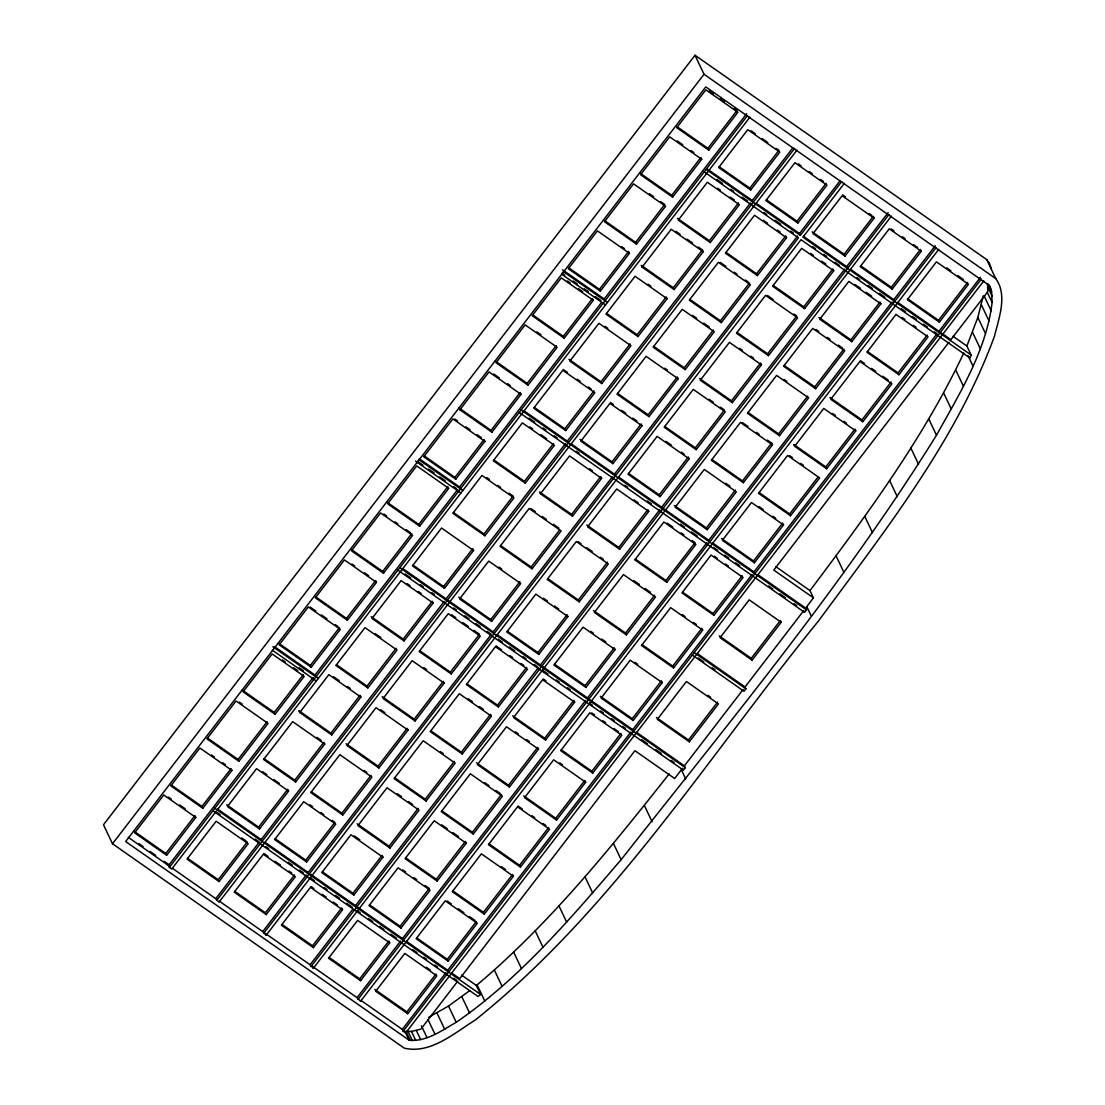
<?xml version="1.0" encoding="UTF-8"?>
<svg xmlns="http://www.w3.org/2000/svg" width="1105" height="1105" viewBox="0 0 1105 1105"><rect width="100%" height="100%" fill="white"/><g stroke="black" fill="none" stroke-linecap="round" stroke-linejoin="round"><path stroke-width="1.5" d="M987.469 283.944L987.815 291.651L950.922 339.663L941.446 333.019M992.11 302.494L991.572 291.444L989.279 285.435L705.777 86.894L125.666 841.554L409.099 1040.178C426.378 1042.029 441.945 1030.371 456.241 1022.318C520.137 978.16 570.912 918.158 621.148 859.662C730.018 721.178 843.308 585.056 936.488 435.218C959.637 393.49 986.24 350.81 992.11 302.494L987.193 292.134M219.564 901.321L262.741 931.584L266.195 935.203L801.028 239.675L969.941 358.006L971.171 355.05L966.875 346.003L977.842 317.425L983.174 295.988M519.198 412.441L804.62 612.391L806.526 609.919L805.669 608.109L813.432 597.846L809.993 590.609C866.61 515.165 923.283 438.519 963.809 352.937M695.017 55.25L103.483 824.758L112.503 843.764L404.209 1048.106C430.356 1054.46 454.404 1032.982 475.081 1020.164C613.234 909.843 708.195 756.331 818.598 620.83C884.539 531.187 955.756 441.586 994.541 336.058C998.81 318.212 1007.815 295.201 995.743 278.598L704.037 74.256L695.017 55.25L986.724 259.592L989.32 263.004L991.42 268.998M112.503 843.764L704.037 74.256M459.901 409.762L489.004 371.902L521.021 394.333L491.918 432.193L459.901 409.762L459.031 407.952L491.062 430.384L491.918 432.193M166.675 855.298L165.805 853.488L194.908 815.628L195.778 817.438L166.675 855.298L134.644 832.866L163.747 795.006L195.778 817.438M202.809 808.28L201.953 806.47L231.056 768.624L231.912 770.434L202.809 808.28L170.792 785.848L199.881 748.002L231.912 770.434M238.942 761.276L206.925 738.844L236.028 700.984L268.045 723.416L238.942 761.276L238.086 759.467L267.189 721.606M275.09 714.258L243.059 691.827L272.161 653.967L304.193 676.412L275.09 714.258L274.233 712.449L303.336 674.602M311.223 667.254L279.206 644.823L308.309 606.963L340.326 629.394L311.223 667.254L310.367 665.445L339.47 627.585M347.371 620.237L346.5 618.427L375.603 580.567L376.474 582.376L347.371 620.237L315.339 597.805L344.442 559.945L376.474 582.376M383.504 573.233L351.473 550.787L380.576 512.941L412.607 535.373L383.504 573.233L382.648 571.423L411.751 533.563M419.638 526.215L387.62 503.783L416.723 465.923L448.74 488.355L419.638 526.215L418.781 524.405L447.884 486.545M455.785 479.211L454.929 477.401L484.018 439.541L484.888 441.351L455.785 479.211L423.754 456.766L452.857 418.919L484.888 441.351M491.062 430.384L520.165 392.524L521.021 394.333M528.066 385.175L496.035 362.744L525.137 324.884L557.155 347.329L528.066 385.175L527.196 383.366L556.298 345.52M564.199 338.171L563.343 336.362L592.446 298.502L593.302 300.311L564.199 338.171L532.168 315.74L561.271 277.88L593.302 300.311M600.333 291.154L599.476 289.344L628.579 251.498L629.436 253.307L600.333 291.154L568.315 268.722L597.418 230.862L629.436 253.307M636.48 244.15L604.449 221.718L633.552 183.858L665.583 206.29L636.48 244.15L635.624 242.34L664.713 204.48L660.541 201.552M672.614 197.132L671.757 195.323L700.86 157.463L701.716 159.272L672.614 197.132L640.596 174.701L669.685 136.84L701.716 159.272M708.761 150.128L676.73 127.683L705.833 89.837L737.85 112.268L708.761 150.128L707.891 148.319L736.994 110.459L734.217 108.511M749.936 117.13L171.745 869.027L169.383 867.37L168.526 865.56L313.088 677.503L313.944 679.313M318.254 678.594L314.994 675.031L457.691 489.501M460.467 488.824L459.597 487.015L601.231 302.839M605.043 300.809L604.186 298.999L746.676 113.691M169.383 867.37L747.56 115.472M299.745 712.504L328.848 674.644L360.865 697.075L331.762 734.936L299.745 712.504L298.889 710.695L330.906 733.126L331.762 734.936M642.115 267.134L671.205 229.274L703.236 251.705L674.133 289.565L642.115 267.134L641.245 265.311L673.277 287.756L674.133 289.565M219.066 881.541L187.049 859.096L216.152 821.25L248.169 843.681L219.066 881.541L218.21 879.732L247.313 841.872M259.495 828.957L258.625 827.148L287.728 789.288L288.585 791.097L259.495 828.957L227.464 806.526L256.567 768.666L288.585 791.097M295.629 781.953L294.773 780.144L323.875 742.284L324.732 744.093L295.629 781.953L263.598 759.508L292.701 721.662L324.732 744.093M330.906 733.126L360.009 695.266L360.865 697.075M367.91 687.918L335.879 665.486L364.982 627.626L397.013 650.072L367.91 687.918L367.04 686.108L396.143 648.262M404.043 640.914L403.187 639.104L432.29 601.244L433.146 603.054L404.043 640.914L372.026 618.482L401.115 580.622L433.146 603.054M444.459 588.33L443.602 586.52L472.705 548.66L473.562 550.47L444.459 588.33L412.441 565.898L441.544 528.038L473.562 550.47M484.888 535.759L452.857 513.314L481.96 475.468L513.977 497.899L484.888 535.759L484.018 533.95L513.121 496.09L508.949 493.162M525.303 483.175L493.272 460.744L522.375 422.884L554.406 445.315L525.303 483.175L524.447 481.366L553.536 443.506M565.719 430.591L533.687 408.159L562.79 370.299L594.822 392.745L565.719 430.591L564.862 428.781L593.965 390.935M601.852 383.587L569.835 361.155L598.938 323.295L630.955 345.727L601.852 383.587L600.996 381.777L630.099 343.917M637.999 336.569L637.143 334.76L666.232 296.914L667.102 298.723L637.999 336.569L605.968 314.138L635.071 276.278L667.102 298.723M673.277 287.756L702.379 249.896L698.194 246.968M710.28 242.548L678.249 220.116L707.352 182.256L739.369 204.687L710.28 242.548L709.41 240.738L738.513 202.878M750.696 189.977L718.664 167.532L747.767 129.686L779.798 152.117L750.696 189.977L749.839 188.168L778.928 150.308L776.152 148.36M796.995 150.087L219.025 902.15L215.793 898.683L259.302 842.051L255.089 839.109M216.663 900.492L262.065 841.388L261.194 839.579L444.182 601.369M397.911 570.152L683.373 770.13L685.266 767.657L446.945 600.706L446.089 598.896L565.442 443.63L566.299 445.439M806.526 609.919L568.205 442.967L567.335 441.157L750.419 203.002L751.276 204.812M753.168 202.339L752.312 200.53L792.727 147.96M262.065 841.388L794.619 148.429M540.442 493.783L569.545 455.923L601.576 478.368L572.473 516.215L540.442 493.783L539.585 491.974L571.603 514.405L572.473 516.215M266.236 914.581L234.219 892.149L263.322 854.289L295.339 876.721L266.236 914.581L265.38 912.771L294.483 874.911M306.651 861.997L274.634 839.565L303.737 801.705L335.754 824.15L306.651 861.997L305.795 860.187L334.898 822.341L332.108 820.38M342.799 814.993L310.767 792.561L339.87 754.701L371.902 777.133L342.799 814.993L341.942 813.183L371.031 775.323M378.932 767.975L378.076 766.166L407.179 728.306L408.035 730.115L378.932 767.975L346.915 745.543L376.018 707.683L408.035 730.115M415.079 720.971L414.209 719.162L443.312 681.302L444.169 683.111L415.079 720.971L383.048 698.526L412.151 660.68L444.169 683.111M451.213 673.953L419.182 651.522L448.285 613.662L480.316 636.093L451.213 673.953L450.357 672.144L479.46 634.284L473.879 630.389M491.628 621.383L459.611 598.938L488.714 561.091L520.731 583.523L491.628 621.383L490.772 619.574L519.875 581.713M532.044 568.799L500.026 546.367L529.129 508.507L561.147 530.939L532.044 568.799L531.187 566.989L559.254 530.483M571.603 514.405L600.706 476.559L601.576 478.368M612.888 463.644L612.032 461.835L641.135 423.975L641.991 425.784L612.888 463.644L580.857 441.199L609.96 403.353L641.991 425.784M649.022 416.626L648.165 414.817L677.268 376.957L678.125 378.766L649.022 416.626L617.004 394.195L646.107 356.335L678.125 378.766M685.169 369.623L653.138 347.177L682.241 309.331L714.272 331.762L685.169 369.623L684.299 367.813L713.402 329.953M721.303 322.605L689.285 300.173L718.374 262.313L750.405 284.745L721.303 322.605L720.446 320.795L749.549 282.935M757.436 275.587L756.58 273.778L785.683 235.931L786.539 237.741L757.436 275.587L725.419 253.156L754.522 215.295L786.539 237.741M797.865 223.017L765.834 200.585L794.937 162.725L826.968 185.157L797.865 223.017L796.995 221.207L826.098 183.347M262.741 931.584L306.278 874.967L307.135 876.776M212.906 810.752L478.064 996.517L480.647 994.514L309.041 874.304L308.185 872.494L491.283 634.367L487.098 631.438M494.046 633.704L493.189 631.894L612.557 476.642M615.319 475.979L614.463 474.169L797.575 236.042M841.789 181.455L800.338 235.379L799.481 233.569L839.897 180.999M263.598 933.394L798.432 237.851L704.216 171.841M844.386 183.278L802.934 237.188L971.171 355.05M313.406 947.62L312.549 945.811L341.652 907.951L342.509 909.774L313.406 947.62L281.388 925.189L310.477 887.329L342.509 909.774M353.821 895.05L352.965 893.241L382.068 855.38L382.924 857.19L353.821 895.05L321.804 872.605L350.907 834.758L382.924 857.19M389.968 848.032L357.937 825.601L387.04 787.741L419.071 810.172L389.968 848.032L389.112 846.223L418.201 808.363M426.102 801.028L394.084 778.583L423.174 740.737L455.205 763.168L426.102 801.028L425.245 799.219L454.348 761.359M462.249 754.011L461.379 752.201L490.482 714.341L491.338 716.151L462.249 754.011L430.218 731.579L459.321 693.719L491.338 716.151M498.383 706.993L466.351 684.561L495.454 646.701L527.486 669.147L498.383 706.993L497.526 705.183L526.629 667.337M538.798 654.422L537.942 652.613L567.045 614.753L567.901 616.562L538.798 654.422L506.781 631.991L535.87 594.131L567.901 616.562M579.213 601.838L547.196 579.407L576.299 541.547L608.316 563.978L579.213 601.838L578.357 600.029L607.46 562.169M619.643 549.268L618.772 547.458L647.875 509.598L648.732 511.408L619.643 549.268L587.611 526.823L616.714 488.976L648.732 511.408M660.058 496.684L659.202 494.874L688.291 457.014L689.161 458.824L660.058 496.684L628.027 474.252L657.13 436.392L689.161 458.824M696.191 449.666L664.174 427.234L693.277 389.374L725.294 411.82L696.191 449.666L695.335 447.857L724.438 410.01L720.253 407.082M732.339 402.662L731.469 400.853L760.572 362.993L761.428 364.802L732.339 402.662L700.308 380.231L729.411 342.37L761.428 364.802M768.472 355.644L736.441 333.213L765.544 295.353L797.575 317.798L768.472 355.644L767.616 353.835L796.719 315.989L793.929 314.027M804.606 308.64L803.749 306.831L832.852 268.971L833.709 270.78L804.606 308.64L772.588 286.209L801.691 248.349L833.709 270.78M845.035 256.056L844.165 254.247L873.268 216.387L874.124 218.196L845.035 256.056L813.004 233.625L842.107 195.765L874.124 218.196M891.348 216.166L313.364 968.256L310.118 964.776L352.592 909.498M310.988 966.585L356.39 907.481L355.534 905.658L538.522 667.448M541.284 666.785L540.428 664.975L659.782 509.723M662.544 509.046L661.674 507.236L844.745 269.095M847.507 268.432L846.651 266.623L888.102 212.685M356.39 907.481L888.973 214.494M360.575 980.674L359.719 978.864L388.822 941.004L389.678 942.814L360.575 980.674L328.544 958.228L357.647 920.382L389.678 942.814M400.991 928.09L368.973 905.658L398.076 867.798L430.094 890.229L400.991 928.09L400.134 926.28L429.237 888.42L425.066 885.492M437.138 881.072L436.268 879.262L465.371 841.416L466.241 843.226L437.138 881.072L405.107 858.64L434.21 820.78L466.241 843.226M473.272 834.068L441.24 811.636L470.343 773.776L502.374 796.208L473.272 834.068L472.415 832.258L501.518 794.398M509.405 787.05L508.549 785.241L537.652 747.381L538.508 749.19L509.405 787.05L477.388 764.619L506.491 726.759L538.508 749.19M545.552 740.046L544.696 738.237L573.785 700.377L574.655 702.186L545.552 740.046L513.521 717.601L542.624 679.755L574.655 702.186M585.968 687.462L585.111 685.653L614.214 647.792L615.071 649.602L585.968 687.462L553.937 665.03L583.039 627.17L615.071 649.602M626.383 634.878L594.366 612.446L623.469 574.586L655.486 597.032L626.383 634.878L625.527 633.068L654.63 595.222M666.798 582.307L634.781 559.876L663.884 522.016L695.901 544.447L666.798 582.307L665.942 580.498L695.045 542.638L692.269 540.69M707.228 529.723L675.196 507.292L704.299 469.432L736.331 491.863L707.228 529.723L706.371 527.914L735.46 490.054M771.608 443.05L772.464 444.859L743.361 482.719L742.505 480.91L771.608 443.05L767.423 440.122M779.495 435.702L747.477 413.27L776.58 375.41L808.598 397.841L779.495 435.702L778.638 433.892L807.741 396.032M815.642 388.698L783.611 366.252L812.714 328.406L844.745 350.838L815.642 388.698L814.786 386.888L843.889 349.028M851.775 341.68L850.919 339.87L880.022 302.01L880.878 303.82L851.775 341.68L819.758 319.248L848.861 281.388L880.878 303.82M892.191 289.096L891.334 287.286L920.437 249.44L921.294 251.249L892.191 289.096L860.173 266.664L889.276 228.804L921.294 251.249M938.739 249.343L360.52 1001.31L357.067 997.677L400.618 941.046M357.937 999.486L403.38 940.383L402.524 938.573L585.622 700.46M588.385 699.783L587.529 697.973L706.896 542.735L707.753 544.544M709.659 542.072L708.802 540.262L891.915 302.135L892.771 303.944M894.677 301.458L893.807 299.648L935.286 245.724M403.38 940.383L936.142 247.534M794.647 446.31L823.75 408.449L855.767 430.895L826.664 468.741L794.647 446.31L793.791 444.5L825.808 466.932L826.664 468.741M407.745 1013.713L375.714 991.282L404.817 953.422L436.848 975.853L407.745 1013.713L406.889 1011.904L435.992 974.044M448.16 961.129L416.143 938.698L445.246 900.837L477.263 923.269L448.16 961.129L447.304 959.32L476.407 921.46M484.308 914.125L483.438 912.316L512.54 874.456L513.397 876.265L484.308 914.125L452.276 891.68L481.379 853.833L513.397 876.265M520.441 867.107L488.41 844.676L517.513 806.816L549.544 829.247L520.441 867.107L519.585 865.298L548.688 827.438M556.575 820.103L555.718 818.294L584.821 780.434L585.678 782.243L556.575 820.103L524.557 797.658L553.66 759.812L585.678 782.243M592.722 773.086L560.691 750.654L589.794 712.794L621.825 735.226L592.722 773.086L591.866 771.276L620.955 733.416M633.137 720.501L632.281 718.692L661.384 680.846L662.24 682.655L633.137 720.501L601.106 698.07L630.209 660.21L662.24 682.655M673.553 667.931L672.696 666.122L701.799 628.262L702.656 630.071L673.553 667.931L641.535 645.5L670.638 607.64L702.656 630.071M713.968 615.347L681.951 592.915L711.054 555.055L743.071 577.487L713.968 615.347L713.112 613.537L742.215 575.677M754.397 562.777L753.527 560.967L782.63 523.107L783.5 524.916L754.397 562.777L722.366 540.331L751.469 502.485L783.5 524.916M790.531 515.759L758.5 493.327L787.603 455.467L819.634 477.899L790.531 515.759L789.674 513.949L817.728 477.443M825.808 466.932L854.911 429.085L855.767 430.895M862.812 421.737L830.78 399.306L859.883 361.446L891.915 383.877L862.812 421.737L861.955 419.928L891.044 382.068M898.945 374.719L866.928 352.288L896.031 314.428L928.048 336.873L898.945 374.719L898.089 372.91L927.192 335.064M939.361 322.149L907.343 299.704L936.446 261.857L968.463 284.289L939.361 322.149L938.504 320.339L967.607 282.479M983.782 280.891L405.659 1032.94L403.173 1031.2L402.317 1029.39L445.854 972.759L446.71 974.569M448.616 972.082L447.76 970.273L630.831 732.118L631.701 733.927M633.593 731.455L632.737 729.645L752.091 574.379M754.853 573.716L753.997 571.907L937.054 333.765L934.319 331.845M939.83 333.102L938.96 331.293L980.439 277.341M403.173 1031.2L981.295 279.151M457.815 981.116L420.908 1029.128L411.488 1031.407L405.977 1031.435L410.273 1040.482M949.015 342.136L773.79 570.083L813.432 597.846M689.34 741.8L657.309 719.369L686.412 681.509L718.443 703.94L689.34 741.8L688.484 739.991L717.587 702.131M752.104 660.141L751.248 658.331L780.351 620.485L781.207 622.295L752.104 660.141L720.087 637.709L749.19 599.849L781.207 622.295M685.266 767.657L684.409 765.848L743.14 689.451M692.324 655.058L743.997 691.26L745.903 688.788L745.032 686.979L803.763 610.582M461.628 975.163L476.352 985.467L477.125 984.873C550.069 923.352 610.209 848.488 669.16 773.914M428.671 1017.318L448.506 1006.033L469.805 990.563M709.148 90.955L713.319 93.87M720.294 98.746L724.466 101.674M751.082 130.791L755.268 133.719M762.229 138.595L767.795 142.504M798.252 163.844L801.042 165.791M809.399 171.648L812.175 173.596M820.532 179.452L823.322 181.4M842.645 194.936L845.422 196.883M869.096 213.458L871.873 215.42M891.196 228.956L893.986 230.904M902.343 236.76L905.119 238.708M913.476 244.564L917.661 247.479M946.723 267.852L950.894 270.766M957.855 275.656L963.436 279.551M677.268 126.854L707.891 148.319M719.203 166.703L749.839 188.168M766.373 199.743L796.995 221.207M812.147 231.815L844.165 254.247M860.712 265.835L891.334 287.286M907.868 298.875L938.504 320.339M677.185 140.888L682.752 144.783M691.108 150.639L693.899 152.587M953.021 336.307L966.875 346.003M752.312 200.53L707.628 169.231L708.485 171.04M756.11 203.182L799.481 233.569M803.473 236.36L846.651 266.623M850.449 269.275L893.807 299.648M897.785 302.425L938.96 331.293M706.109 169.369L800.338 235.379M716.896 179.521L722.49 183.444M730.861 189.314L733.651 191.262M742.035 197.132L747.615 201.041M763.997 212.519L766.801 214.481M775.185 220.365L780.793 224.287M790.572 231.138L793.376 233.1M812.7 246.65L815.49 248.597M823.847 254.454L826.637 256.401M834.993 262.258L839.178 265.186M856.941 277.631L859.731 279.593M868.129 285.463L872.328 288.405M879.318 293.308L884.912 297.231M901.362 308.751L905.478 311.638M912.343 316.444L916.473 319.331M923.324 324.152L927.454 327.039M717.628 188.251L720.419 190.198M730.156 197.035L734.342 199.964M763.403 220.323L767.588 223.251M777.326 230.075L780.116 232.022M810.573 253.363L813.363 255.31M821.719 261.167L825.891 264.095M854.952 284.455L860.533 288.364M866.099 292.259L871.665 296.168M902.122 317.494L904.912 319.456M913.269 325.298L916.045 327.26M639.726 172.891L671.757 195.323M649.409 193.748L653.58 196.676M677.393 218.307L709.41 240.738M725.944 252.327L756.58 273.778M773.113 285.366L803.749 306.831M818.902 317.439L850.919 339.87M867.453 351.459L898.089 372.91M675.915 231.359L680.1 234.288M687.061 239.163L692.628 243.072M720.308 262.451L725.875 266.36M734.231 272.203L737.007 274.164M745.364 280.007L748.154 281.968M767.478 295.505L773.044 299.4M816.029 329.511L818.819 331.472M827.175 337.315L829.952 339.276M838.308 345.119L842.493 348.047M860.422 360.603L864.593 363.531M871.555 368.407L875.74 371.335M882.702 376.211L888.268 380.12M604.988 220.876L635.624 242.34M621.618 246.608L624.408 248.57M689.81 299.331L720.446 320.795M736.98 332.384L767.616 353.835M784.149 365.424L814.786 386.888M829.924 397.496L861.955 419.928M648.138 284.22L650.928 286.181M692.517 315.326L696.702 318.24M703.664 323.116L709.23 327.025M739.687 348.365L742.477 350.313M750.834 356.169L753.61 358.117M784.067 379.457L786.857 381.405M832.631 413.477L835.421 415.425M843.778 421.281L846.554 423.229M568.84 267.893L599.476 289.344M562.486 269.786L604.186 298.999M563.357 271.595L607.446 302.48M561.975 273.239L564.765 275.186M573.094 281.015L577.266 283.944M584.213 288.806L588.385 291.734M595.333 296.596L600.899 300.491M561.451 274.068L605.54 304.952M567.376 280.946L570.166 282.894M578.523 288.75L582.694 291.679M606.507 313.309L637.143 334.76M653.677 346.348L684.299 367.813M699.451 378.421L731.469 400.853M748.016 412.427L778.638 433.892M605.043 326.362L607.819 328.309M664.74 368.186L667.517 370.134M709.12 399.278L713.291 402.206M742.367 422.566L747.933 426.461M756.29 432.317L759.08 434.265M789.536 455.605L792.313 457.553M800.669 463.409L803.459 465.357M772.464 444.859L740.433 422.428L711.344 460.274L743.361 482.719M532.707 314.897L563.343 336.362M536.809 331.859L540.98 334.787M568.978 359.346L600.996 381.777M617.529 393.366L648.165 414.817M664.699 426.406L695.335 447.857M711.869 459.445L742.505 480.91M759.038 492.485L789.674 513.949M563.329 369.471L567.5 372.399M577.252 379.222L580.042 381.17M588.385 387.026L591.175 388.974M610.499 402.51L613.275 404.471M621.632 410.314L625.817 413.242M632.778 418.118L636.95 421.046M666.025 441.406L671.591 445.315M681.329 452.138L684.119 454.086M725.723 483.23L729.894 486.159M758.969 506.518L763.141 509.446M772.892 516.27L775.669 518.231M495.178 360.934L527.196 383.366M775.82 566.672L809.993 590.609M493.714 373.987L499.28 377.896M507.637 383.753L510.413 385.7M534.226 407.331L564.862 428.781M580.001 439.389L612.032 461.835M628.565 473.41L659.202 494.874M674.34 505.482L706.371 527.914M721.51 538.522L753.527 560.967M524.046 410.825L567.335 441.157M571.23 443.865L614.463 474.169M618.455 476.959L661.674 507.236M664.16 508.977L708.802 540.262M712.766 543.038L753.997 571.907M757.878 574.641L805.669 608.109M521.104 409.969L568.205 442.967M529.129 418.201L534.723 422.11M543.094 427.98L545.884 429.928M554.268 435.798L557.058 437.76M576.285 451.227L579.075 453.188M624.919 485.302L627.709 487.25M647.226 500.924L651.411 503.852M680.39 524.157L684.575 527.099M691.55 531.988L697.131 535.897M713.609 547.431L717.739 550.318M724.604 555.138L728.734 558.025M735.598 562.832L739.728 565.719M768.624 585.968L772.851 588.924M779.868 593.841L785.489 597.791M793.929 603.689L796.733 605.664M529.875 426.931L532.651 428.878M541.008 434.735L546.574 438.63M589.573 468.755L592.349 470.702M633.952 499.847L638.138 502.761M667.199 523.135L672.765 527.03M681.122 532.886L683.912 534.834M714.369 556.174L717.159 558.122M725.502 563.978L728.292 565.926M454.79 419.057L457.567 421.005M465.923 426.862L470.095 429.79M477.056 434.666L481.241 437.594M493.811 459.901L524.447 481.366M586.755 525.013L618.772 547.458M635.32 559.033L665.942 580.498M682.476 592.087L713.112 613.537M719.217 635.9L751.248 658.331M486.67 477.553L489.446 479.501M497.803 485.357L500.593 487.305M531.049 508.645L535.234 511.574M542.196 516.449L546.367 519.378M553.329 524.253L558.895 528.162M578.219 541.685L581.009 543.646M586.575 547.541L592.142 551.45M600.498 557.293L603.289 559.254M633.745 580.581L639.312 584.49M644.878 588.385L650.458 592.294M682.31 614.601L685.086 616.562M693.443 622.405L696.233 624.353M424.292 455.937L454.929 477.401M419.32 458.796L459.597 487.015M697.255 653.497L745.032 686.979M418.795 459.639L462.885 490.523M694.23 652.585L745.903 688.788M417.414 461.282L422.98 465.177M428.533 469.059L434.085 472.954M439.638 476.849L445.191 480.744M453.533 486.587L456.31 488.534M698.167 657.945L703.788 661.881M712.214 667.793L715.032 669.768M415.494 461.144L460.978 493.01M453.395 512.485L484.018 533.95M500.551 545.525L531.187 566.989M547.721 578.578L578.357 600.029M593.509 610.637L625.527 633.068M642.06 644.657L672.696 666.122M707.835 695.307L710.626 697.255M498.99 567.072L501.767 569.034M543.37 598.178L547.555 601.092M554.517 605.968L558.688 608.896M590.54 631.217L593.33 633.165M601.673 639.022L605.858 641.95M634.919 662.309L637.709 664.257M386.764 501.974L418.781 524.405M383.905 514.06L386.681 516.007M395.038 521.85L397.828 523.811M406.17 529.654L410.356 532.582M656.453 717.546L688.484 739.991M412.966 565.069L443.602 586.52M458.741 597.128L490.772 619.574M507.305 631.148L537.942 652.613M554.475 664.188L585.111 685.653M600.25 696.26L632.281 718.692M402.8 568.564L446.089 598.896M448.575 600.623L493.189 631.894M497.181 634.684L540.428 664.975M587.529 697.973L542.914 666.716L543.771 668.525M590.111 699.797L632.737 729.645M636.618 732.366L684.409 765.848M399.817 567.68L446.945 600.706M405.079 573.978L410.673 577.887M420.439 584.738L423.243 586.686M431.613 592.556L434.403 594.518M453.644 607.985L456.42 609.946M464.791 615.803L468.976 618.731M475.937 623.621L480.123 626.549M498.065 639.104L502.25 642.046M509.225 646.936L514.806 650.845M523.176 656.702L525.966 658.663M534.337 664.519L537.127 666.481M542.403 670.169L547.97 674.078M556.34 679.934L559.13 681.896M567.5 687.752L570.277 689.713M589.587 703.222L592.335 705.156M600.581 710.929L603.344 712.863M611.59 718.637L614.339 720.57M622.585 726.344L625.333 728.264M641.756 739.77L647.378 743.706M655.804 749.618L661.425 753.555M671.26 760.447L674.078 762.409M407.22 583.689L410.01 585.636M418.367 591.493L421.143 593.44M451.613 614.781L455.785 617.709M462.746 622.585L468.313 626.48M495.993 645.873L501.56 649.781M509.916 655.624L512.706 657.572M521.049 663.428L523.839 665.376M543.163 678.912L545.939 680.873M591.714 712.932L594.504 714.88M602.86 720.736L605.651 722.684M613.993 728.54L618.178 731.469M352.012 549.959L382.648 571.423M351.943 563.992L354.719 565.94M364.47 572.777L368.642 575.691M371.156 616.673L403.187 639.104M419.72 650.693L450.357 672.144M466.89 683.733L497.526 705.183M512.665 715.791L544.696 738.237M561.23 749.812L591.866 771.276M375.258 633.621L380.824 637.53M423.823 667.641L426.613 669.589M468.202 698.733L472.388 701.661M479.349 706.537L483.52 709.465M515.372 731.786L518.162 733.734M526.519 739.59L529.295 741.538M559.752 762.878L562.542 764.826M315.878 596.976L346.5 618.427M310.229 607.101L315.795 611.01M321.362 614.905L326.942 618.8M335.298 624.657L338.075 626.604M336.417 664.658L367.04 686.108M382.192 696.716L414.209 719.162M430.757 730.736L461.379 752.201M476.531 762.809L508.549 785.241M523.701 795.849L555.718 818.294M333.558 676.73L339.125 680.639M347.481 686.495L350.257 688.443M380.728 709.783L384.899 712.711M440.425 751.607L443.202 753.555M484.805 782.699L488.976 785.614M495.938 790.503L500.123 793.418M518.052 805.987L522.223 808.915M531.975 815.739L534.765 817.686M543.108 823.543L545.898 825.49M278.336 643.013L310.367 665.445M274.758 646.839L314.994 675.031M272.838 646.715L315.85 676.84M299.22 667.779L303.378 670.694M272.327 650.154L316.389 681.025M282.438 659.961L285.228 661.923M293.585 667.765L297.756 670.694M346.045 743.734L378.076 766.166M394.609 777.754L425.245 799.219M441.779 810.794L472.415 832.258M488.949 843.833L519.585 865.298M316.914 737.408L321.085 740.336M364.07 770.447L366.86 772.395M397.317 793.735L401.502 796.664M408.463 801.539L412.635 804.468M441.71 824.827L447.276 828.736M452.843 832.631L458.409 836.526M501.408 866.652L505.579 869.58M242.202 690.017L274.233 712.449M239.343 702.103L242.133 704.051M264.136 758.679L294.773 780.144M311.306 791.719L341.942 813.183M357.081 823.791L389.112 846.223M405.646 857.812L436.268 879.262M452.815 890.851L483.438 912.316M262.672 771.732L266.844 774.66M273.805 779.536L279.372 783.445M309.842 804.772L312.618 806.733M320.975 812.576L323.765 814.537M354.222 835.877L359.788 839.772M402.786 869.884L405.563 871.845M413.919 877.688L416.709 879.649M447.166 900.976L451.337 903.904M458.299 908.78L463.879 912.689M469.445 916.584L475.012 920.493M207.464 738.002L238.086 759.467M211.552 754.964L214.342 756.911M222.699 762.768L225.489 764.715M226.608 804.716L258.625 827.148M275.159 838.736L305.795 860.187M322.329 871.776L352.965 893.241M369.498 904.815L400.134 926.28M416.668 937.869L447.304 959.32M310.781 874.304L355.534 905.658M406.488 941.35L447.76 970.273M217.74 809.136L261.194 839.579M264.993 842.231L308.185 872.494M357.937 907.343L402.524 938.573M451.6 972.966L459.721 978.643L634.947 750.696L674.658 778.528L682.503 768.32L683.373 770.13M214.798 808.28L309.041 874.304M217.229 812.589L220.033 814.551M265.877 846.665L268.653 848.612M288.17 862.273L292.342 865.201M299.303 870.077L303.488 873.005M310.27 877.757L314.469 880.699M324.248 887.564L327.052 889.525M335.45 895.409L339.636 898.337M346.639 903.241L352.233 907.164M357.426 910.796L360.202 912.744M368.573 918.6L372.744 921.529M379.719 926.404L383.891 929.333M390.866 934.222L396.433 938.117M412.842 949.609L416.958 952.51M423.837 957.331L426.599 959.251M434.845 965.038L437.608 966.972M453.754 978.284L456.462 980.176M171.316 785.02L201.953 806.47M241.746 837.963L245.918 840.891M263.846 853.461L268.032 856.375M274.993 861.265L280.56 865.16M288.916 871.016L291.692 872.964M311.016 886.5L313.806 888.448M322.163 894.304L326.334 897.232M333.296 902.108L337.467 905.036M426.24 967.22L430.411 970.149M168.457 797.106L171.247 799.053M179.604 804.896L185.17 808.805M187.574 858.267L218.21 879.732M234.743 891.307L265.38 912.771M281.913 924.36L312.549 945.811M329.083 957.4L359.719 978.864M374.857 989.472L406.889 1011.904M133.788 831.057L165.805 853.488M138.816 843.529L143.042 846.485M150.087 851.416L155.722 855.367M164.175 861.292L169.811 865.243M128.304 837.369L168.526 865.56M172.297 868.198L215.793 898.683M266.733 934.374L310.118 964.776M357.067 997.677L312.494 966.447L313.364 968.256M361.045 1000.453L402.317 1029.39M986.724 259.592L995.743 278.598M989.32 285.27L990.757 288.281M987.994 283.902L991.572 291.444M987.842 287.065L992.138 296.112M984.168 295.988L991.199 310.795M981.392 304.856L989.127 321.141M977.842 317.425L985.577 333.724M972.566 332.37L980.301 348.655M968.091 355.769L973.008 366.128M955.728 369.982L963.463 386.267M943.629 392.952L951.364 409.237M928.753 418.919L936.488 435.218M910.824 448.05L918.559 464.335M889.58 480.482L897.315 496.767M864.773 516.394L872.508 532.679M702.379 249.896L703.236 251.705M836.14 555.953L843.875 572.238M806.802 606.631L811.098 615.678M681.371 769.798L685.666 778.845M644.353 805.435L652.088 821.719M613.413 843.377L621.148 859.662M584.959 876.735L592.694 893.033M558.923 905.81L566.658 922.095M535.207 930.88L542.942 947.165M513.715 952.22L521.45 968.505M494.377 970.121L502.112 986.406M477.125 984.873L484.86 1001.158M476.352 985.467L480.647 994.514M461.849 996.738L469.584 1013.023M448.506 1006.033L456.241 1022.318M437 1013.023L444.735 1029.321M427.98 1019.514L435.011 1034.321M421.378 1025.785L427 1037.623M416.323 1030.523L420.618 1039.57M411.488 1031.407L415.784 1040.468M408.09 1031.6L412.386 1040.648M404.803 1031.131L409.195 1040.233M265.338 933.394L266.195 935.203"/></g></svg>
